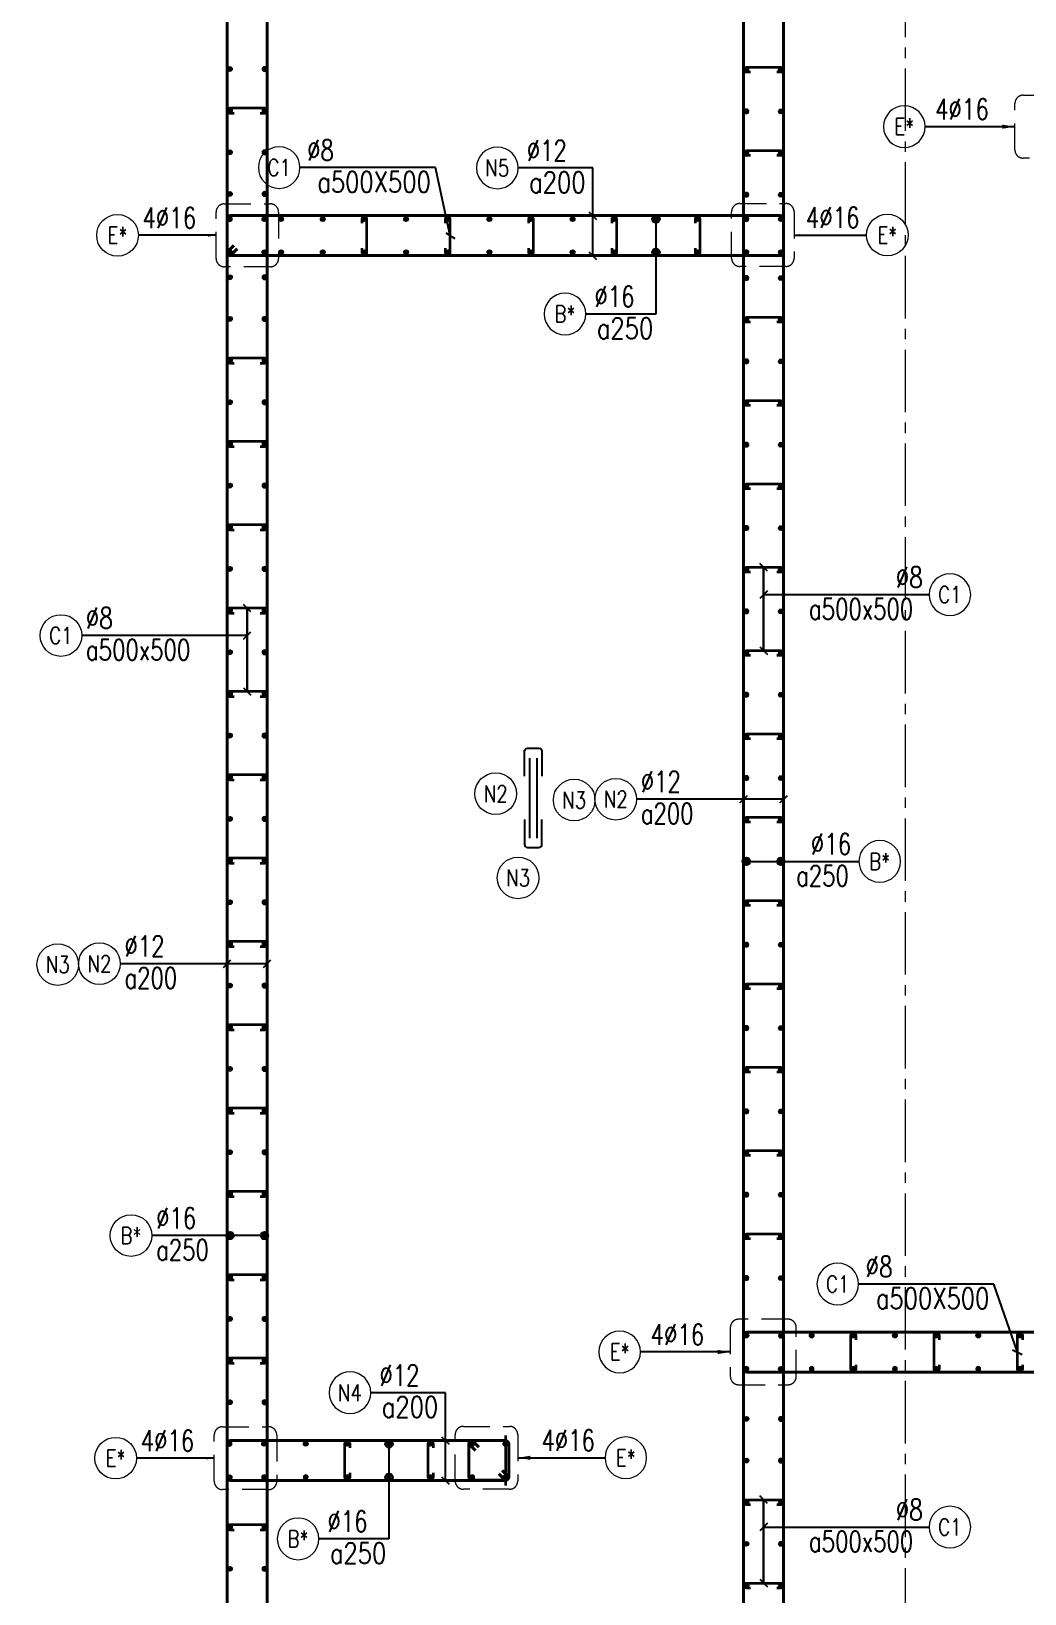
# Model space of a CAD drawing. Header units: millimetres. Extents: x 738475 to 1279438, y -34239 to 156422.
# Drawn here: x 1154896 to 1160860, y 98999 to 108375 of the extents above; entities that cross this region are included whole.
import ezdxf
from ezdxf.enums import TextEntityAlignment as Align

# ---------------------------------------------------------------- set-up
doc = ezdxf.new("R2010")
doc.units = ezdxf.units.MM
doc.header["$MEASUREMENT"] = 0
for name, pattern in [('HIDDEN', [9.524999999999999, 6.35, -3.175]), ('HIDDEN2', [4.762499999999999, 3.175, -1.5875]), ('OF_Grid_1$0$CENTER2', [1.125, 0.75, -0.125, 0.125, -0.125])]:
    doc.linetypes.add(name, pattern=pattern)
doc.layers.get('0').update_dxf_attribs({"lineweight": 20})
doc.layers.add('Hidden', color=9, linetype='HIDDEN')
doc.layers.add('Ligature', color=1, linetype='Continuous')
for name, color, linetype, lineweight in [('KC-LEADER', 153, 'Continuous', 18), ('KC-THEP', 6, 'Continuous', 40), ('NDC_S_DIM', 1, 'Continuous', 15), ('NDC_S_HIDDEN', 8, 'HIDDEN2', 13), ('NDC_S_LEADER', 1, 'Continuous', 15), ('NDC_S_REBAR', 4, 'Continuous', 35), ('NDC_S_STIRRUP', 4, 'Continuous', 40), ('NDC_S_VN TEXT', 7, 'Continuous', 20), ('NDC_S_WALL', 6, 'Continuous', 35), ('OF_Core wall_1.2(B1-19F)$0$NDC_S_WALL', 6, 'Continuous', 35), ('OF_Grid_1$0$NDC_S_AXIS', 5, 'OF_Grid_1$0$CENTER2', 13)]:
    doc.layers.add(name, color=color, linetype=linetype, lineweight=lineweight)
doc.styles.add('NDC_ARIAL', font='arial.ttf', dxfattribs={"width": 0.85})
doc.styles.add('NDC_DIM', font='', dxfattribs={"width": 0.75})
doc.styles.add('NDC_EN TXT', font='romans.shx', dxfattribs={"width": 0.8})
doc.styles.get('NDC_DIM').set_extended_font_data('Dotum')
doc.dimstyles.new('NDC_1-50', dxfattribs={"dimscale": 50, "dimtxt": 2.5, "dimasz": 1, "dimexe": 1.5, "dimexo": 0, "dimgap": 0.8, "dimtad": 1, "dimdec": 0, "dimdsep": 46, "dimtxsty": 'NDC_ARIAL', "dimblk": 'DIMMARK', "dimcen": 49999.93899508043, "dimdle": 1.5, "dimclrd": 1, "dimclre": 1, "dimclrt": 3, "dimadec": 0, "dimazin": 0, "dimtfac": 1, "dimtdec": 0, "dimtix": 1, "dimtmove": 2, "dimatfit": 3, "dimfxl": 1, "dimarcsym": 0})
doc.dimstyles.new('NDC_dim_25', dxfattribs={"dimscale": 25, "dimtxt": 2.5, "dimasz": 1.5, "dimexe": 1.5, "dimexo": 2.5, "dimgap": 1, "dimtad": 1, "dimdec": 0, "dimzin": 0, "dimdsep": 46, "dimtxsty": 'NDC_DIM', "dimblk": 'DIMMARK', "dimcen": 0.09, "dimdle": 1.2, "dimclrd": 1, "dimclre": 1, "dimclrt": 3, "dimadec": 0, "dimazin": 0, "dimtfac": 1, "dimtdec": 0, "dimtix": 1, "dimtofl": 0, "dimtmove": 0, "dimatfit": 3, "dimfxl": 6, "dimfxlon": 1, "dimtolj": 1, "dimtzin": 0, "dimarcsym": 0})
doc.dimstyles.new('NDC_dim_30', dxfattribs={"dimscale": 30, "dimtxt": 2.5, "dimasz": 1.5, "dimexe": 1.5, "dimexo": 2.5, "dimgap": 1, "dimtad": 1, "dimdec": 0, "dimzin": 0, "dimdsep": 46, "dimtxsty": 'NDC_DIM', "dimblk": 'DIMMARK', "dimcen": 0.09, "dimdle": 1.2, "dimclrd": 1, "dimclre": 1, "dimclrt": 3, "dimadec": 0, "dimazin": 0, "dimtfac": 1, "dimtdec": 0, "dimtix": 1, "dimtofl": 0, "dimtmove": 0, "dimatfit": 3, "dimfxl": 6, "dimfxlon": 1, "dimtolj": 1, "dimtzin": 0, "dimarcsym": 0})
doc.dimstyles.new('NDC_dim_50', dxfattribs={"dimscale": 50, "dimtxt": 2.5, "dimasz": 1.5, "dimexe": 1.5, "dimexo": 2.5, "dimgap": 1, "dimtad": 1, "dimdec": 0, "dimzin": 0, "dimdsep": 46, "dimtxsty": 'NDC_DIM', "dimblk": 'DIMMARK', "dimcen": 0.09, "dimdle": 1.2, "dimclrd": 1, "dimclre": 1, "dimclrt": 3, "dimadec": 0, "dimazin": 0, "dimtfac": 1, "dimtdec": 0, "dimtix": 1, "dimtofl": 0, "dimtmove": 0, "dimatfit": 3, "dimfxl": 6, "dimfxlon": 1, "dimtolj": 1, "dimtzin": 0, "dimarcsym": 0})

# ---------------------------------------------------------------- blocks, each defined once
blk = doc.blocks.new('THEP')
at = {"layer": 'KC-LEADER', "color": 6}
blk.add_circle((0, 0), 14, dxfattribs=at)
at = {"layer": 'KC-THEP'}
for p, q in [((-14, 0), (14, 0)), ((9.899494936602423, 9.899494936616975), (-9.899494936616975, -9.899494936602423)), ((-9.899494936602423, 9.899494936616975), (9.899494936602423, -9.899494936616975)), ((0, 14), (0, -14))]:
    blk.add_line(p, q, dxfattribs=at)
blk = doc.blocks.new('DIMMARK')
at = {"layer": 'NDC_S_DIM', "color": 1}
blk.add_line((-1.5, 0), (1, 0), dxfattribs=at)
at = {"layer": 'NDC_S_DIM', "color": 2, "const_width": 0.1}
blk.add_lwpolyline([(-0.4242640687119285, -0.4242640687119285), (0.4242640687119285, 0.4242640687119285)], dxfattribs=at)
blk = doc.blocks.new('*U9')
blk.add_circle((2.5, 0), 2.5)
at = {"layer": 'NDC_S_VN TEXT', "color": 3, "style": 'NDC_EN TXT', "width": 0.75}
blk.add_attdef('DK2', text='', height=2.5, dxfattribs=at).set_placement((-0.85, 0.8455043070534884), align=Align.RIGHT)
at = {"layer": 'NDC_S_VN TEXT', "color": 7, "style": 'NDC_EN TXT', "width": 0.8}
blk.add_attdef('SH3', text='', height=2, dxfattribs=at).set_placement((2.5, 0), align=Align.MIDDLE)
blk = doc.blocks.new('*U11')
blk.add_circle((-2.5, 0), 2.5)
at = {"layer": 'NDC_S_VN TEXT', "color": 3, "style": 'NDC_EN TXT', "width": 0.75}
for tag, p in [('DK1', (0.5, 0.8455043070534884)), ('KC1', (0.5, -2.972544307831413))]:
    blk.add_attdef(tag, p, '', height=2.5, dxfattribs=at)
at = {"layer": 'NDC_S_VN TEXT', "color": 7, "style": 'NDC_EN TXT', "width": 0.8}
blk.add_attdef('SH2', text='', height=2, dxfattribs=at).set_placement((-2.5, 0), align=Align.MIDDLE)
blk = doc.blocks.new('*U12')
blk.add_circle((-2.5, 0), 2.5)
at = {"layer": 'NDC_S_VN TEXT', "color": 3, "style": 'NDC_EN TXT', "width": 0.75}
for tag, p in [('DK1', (0.5, 0.8455043070534884)), ('KC1', (0.5, -2.972544307831413))]:
    blk.add_attdef(tag, p, '', height=2.5, dxfattribs=at)
at = {"layer": 'NDC_S_VN TEXT', "color": 7, "style": 'NDC_EN TXT', "width": 0.8}
blk.add_attdef('SH2', text='', height=2, dxfattribs=at).set_placement((-2.5, 0), align=Align.MIDDLE)
blk = doc.blocks.new('*U10')
blk.add_circle((2.5, 0), 2.5)
at = {"layer": 'NDC_S_VN TEXT', "color": 3, "style": 'NDC_EN TXT'}
for tag, width, p in [('DK2', 0.75, (-0.85, 0.8455043070534884)), ('KC2', 0.8, (-0.85, -2.972544307831413))]:
    blk.add_attdef(tag, text='', height=2.5, dxfattribs=dict(at, width=width)).set_placement(p, align=Align.RIGHT)
at = {"layer": 'NDC_S_VN TEXT', "color": 7, "style": 'NDC_EN TXT', "width": 0.8}
blk.add_attdef('SH3', text='', height=2, dxfattribs=at).set_placement((2.5, 0), align=Align.MIDDLE)
blk = doc.blocks.new('*U49')
at = {"layer": 'KC-THEP', "rotation": 9.66856443638095}
for p in [(-4.656612873077393e-10, 99.29479374131188), (4.656612873077393e-10, -99.29479374131188)]:
    blk.add_blockref('THEP', p, dxfattribs=at)
blk = doc.blocks.new('*U50')
at = {"layer": 'NDC_S_HIDDEN', "color": 0, "linetype": 'ByBlock', "lineweight": -2, "transparency": 16777216}
for p in [(0, 0), (250, 0), (500, 0), (750, 0), (1000, 0), (1250, 0), (1500, 0), (1750, 0), (2000, 0), (2250, 0), (2500, 0)]:
    blk.add_blockref('*U49', p, dxfattribs=at)
blk = doc.blocks.new('*U55')
at = {"layer": 'NDC_S_REBAR'}
blk.add_lwpolyline([(-14.9999999855645, -75.00000000357977), (-14.9999999855645, -100.0000000035798, 0.9999999999999999), (15.0000000144355, -100.0000000035798), (14.9999999855645, 100.0000000035798, 0.9999999999999999), (-15.0000000144355, 100.0000000035798), (-15.0000000144355, 75.00000000357977)], format="xyb", dxfattribs=at)
blk = doc.blocks.new('*U56')
at = {"layer": 'NDC_S_HIDDEN', "color": 0, "linetype": 'ByBlock', "lineweight": -2, "transparency": 16777216}
for p in [(0, 0), (500, 0), (1000, 0), (1500, 0), (2000, 0)]:
    blk.add_blockref('*U55', p, dxfattribs=at)
blk = doc.blocks.new('*U53')
at = {"layer": 'KC-THEP', "rotation": 9.668564436380946}
blk.add_blockref('THEP', (0, 100.3054294907488), dxfattribs=at)
at = {"layer": 'KC-THEP', "xscale": -1, "rotation": 170.331435563619}
blk.add_blockref('THEP', (0, -100.3054294907488), dxfattribs=at)
blk = doc.blocks.new('*U54')
at = {"layer": 'NDC_S_HIDDEN', "color": 0, "linetype": 'ByBlock', "lineweight": -2, "transparency": 16777216}
for p in [(0, 0), (250, 0), (500, 0), (750, 0), (1000, 0), (1250, 0)]:
    blk.add_blockref('*U53', p, dxfattribs=at)
blk = doc.blocks.new('*U13')
blk.add_circle((-2.5, 0), 2.5)
at = {"layer": 'NDC_S_VN TEXT', "color": 3, "style": 'NDC_EN TXT', "width": 0.75}
blk.add_attdef('DK1', (0.5, 0.8455043070534884), '', height=2.5, dxfattribs=at)
at = {"layer": 'NDC_S_VN TEXT', "color": 7, "style": 'NDC_EN TXT', "width": 0.8}
blk.add_attdef('SH2', text='', height=2, dxfattribs=at).set_placement((-2.5, 0), align=Align.MIDDLE)
blk = doc.blocks.new('A$C7BC65A55')
at = {"layer": 'Ligature'}
for p, q in [((-15.1533496498887, 372.04354750528, -0.02068693014859586), (-15.1533496498887, 38.54354750528, -0.02068693014859586)), ((15.1533496498887, 372.04354750528, -0.02068693014859586), (15.1533496498887, 38.54354750528, -0.02068693014859586))]:
    blk.add_line(p, q, dxfattribs=at)
for points in [[(-36.22490405304416, 296.5435475052873), (-36.22490405304416, 400.8625750105712, -0.414213562373095), (-24.00038405305531, 413.0870950105746), (24.00038405304076, 413.0870950105527, -0.4142135623730474), (36.2249040530296, 400.8625750105493), (36.2249040530296, 296.5435475052873)], [(-36.22490405304416, 116.5435475052727), (-36.22490405304416, 12.22451999998884, 0.414213562373095), (-24.00038405305531, -1.455191522836685e-11), (24.00038405304076, 7.275957614183426e-12, 0.4142135623730474), (36.2249040530296, 12.22452000001067), (36.2249040530296, 116.5435475052727)]]:
    blk.add_lwpolyline(points, format="xyb", dxfattribs=at)

msp = doc.modelspace()

# ---------------------------------------------------------------- linework, layer by layer
for centre in [(1157683.989232808, 103799.6528130569), (1158154.958189307, 103761.4928437792), (1157818.43726671, 103294.64999925), (1155054.958188788, 102774.5562180206)]:
    msp.add_circle(centre, 125)
at = {"layer": 'NDC_S_HIDDEN', "ltscale": 50}
for points in [[(1160850.612919969, 107991.006460522), (1161126.456057788, 107991.006460522, -0.414213562373095), (1161176.456057788, 107941.006460522), (1161176.456057788, 107663.4570307608, -0.414213562373095), (1161126.456057788, 107613.4570307608), (1160850.612919969, 107613.4570307608, -0.414213562373095), (1160800.612919969, 107663.4570307608), (1160800.612919969, 107941.006460522, -0.414213562373095)], [(1156054.965487113, 107339.3085153857), (1156330.808624932, 107339.3085153857, -0.414213562373095), (1156380.808624932, 107289.3085153857), (1156380.808624932, 107011.7590856245, -0.414213562373095), (1156330.808624932, 106961.7590856245), (1156054.965487113, 106961.7590856245, -0.414213562373095), (1156004.965487113, 107011.7590856245), (1156004.965487113, 107289.3085153857, -0.414213562373095)], [(1159149.813179886, 107341.0064605362), (1159425.656317705, 107341.0064605362, -0.414213562373095), (1159475.656317705, 107291.0064605362), (1159475.656317705, 107013.457030775, -0.414213562373095), (1159425.656317705, 106963.457030775), (1159149.813179886, 106963.457030775, -0.414213562373095), (1159099.813179886, 107013.457030775), (1159099.813179886, 107291.0064605362, -0.414213562373095)], [(1159438.389207874, 100646.0591608215), (1159142.273903676, 100646.0591608215, 0.414213562373095), (1159092.273903676, 100596.0591608215), (1159092.273903676, 100303.1611101366, 0.414213562373095), (1159142.273903676, 100253.1611101366), (1159438.389207874, 100253.1611101366, 0.414213562373095), (1159488.389207874, 100303.1611101366), (1159488.389207874, 100596.0591608215, 0.414213562373095)], [(1156043.847817936, 100001.2880977879), (1156319.690955756, 100001.2880977879, -0.414213562373095), (1156369.690955756, 99951.28809778791), (1156369.690955756, 99673.73866802678, -0.414213562373095), (1156319.690955756, 99623.73866802678), (1156043.847817936, 99623.73866802678, -0.414213562373095), (1155993.847817936, 99673.73866802678), (1155993.847817936, 99951.28809778791, -0.414213562373095)], [(1157490.335709492, 100003.501709419), (1157766.178847312, 100003.501709419, -0.414213562373095), (1157816.178847312, 99953.50170941898), (1157816.178847312, 99675.95227965785, -0.414213562373095), (1157766.178847312, 99625.95227965785), (1157490.335709492, 99625.95227965785, -0.414213562373095), (1157440.335709492, 99675.95227965785), (1157440.335709492, 99953.50170941898, -0.414213562373095)]]:
    msp.add_lwpolyline(points, format="xyb", close=True, dxfattribs=at)
at = {"layer": 'NDC_S_REBAR'}
for points in [[(1159213.776523006, 108128.4448105763), (1159188.776523006, 108128.4448105763, -0.9999999999999999), (1159188.776523006, 108158.4448105763), (1159395.800740819, 108158.4448105763, -0.9999999999999999), (1159395.800740819, 108128.4448105763), (1159370.800740819, 108128.4448105763)], [(1156270.800741282, 107883.3631249065), (1156295.800741282, 107883.3631249065, 0.9999999999999999), (1156295.800741282, 107913.3631249065), (1156088.776523469, 107913.3631249066, 0.9999999999999999), (1156088.776523469, 107883.3631249066), (1156113.776523469, 107883.3631249066)], [(1159213.776523006, 107628.4448105763), (1159188.776523006, 107628.4448105763, -0.9999999999999999), (1159188.776523006, 107658.4448105763), (1159395.800740819, 107658.4448105763, -0.9999999999999999), (1159395.800740819, 107628.4448105763), (1159370.800740819, 107628.4448105763)], [(1159213.776523006, 106628.4448105763), (1159188.776523006, 106628.4448105763, -0.9999999999999999), (1159188.776523006, 106658.4448105763), (1159395.800740819, 106658.4448105763, -0.9999999999999999), (1159395.800740819, 106628.4448105763), (1159370.800740819, 106628.4448105763)], [(1156270.800741282, 106383.3631249065), (1156295.800741282, 106383.3631249065, 0.9999999999999999), (1156295.800741282, 106413.3631249065), (1156088.776523469, 106413.3631249066, 0.9999999999999999), (1156088.776523469, 106383.3631249066), (1156113.776523469, 106383.3631249066)], [(1159213.776523006, 106128.4448105763), (1159188.776523006, 106128.4448105763, -0.9999999999999999), (1159188.776523006, 106158.4448105763), (1159395.800740819, 106158.4448105763, -0.9999999999999999), (1159395.800740819, 106128.4448105763), (1159370.800740819, 106128.4448105763)], [(1156270.800741282, 105883.3631249065), (1156295.800741282, 105883.3631249065, 0.9999999999999999), (1156295.800741282, 105913.3631249065), (1156088.776523469, 105913.3631249066, 0.9999999999999999), (1156088.776523469, 105883.3631249066), (1156113.776523469, 105883.3631249066)], [(1159213.776523006, 105628.4448105763), (1159188.776523006, 105628.4448105763, -0.9999999999999999), (1159188.776523006, 105658.4448105763), (1159395.800740819, 105658.4448105763, -0.9999999999999999), (1159395.800740819, 105628.4448105763), (1159370.800740819, 105628.4448105763)], [(1156270.800741282, 105383.3631249065), (1156295.800741282, 105383.3631249065, 0.9999999999999999), (1156295.800741282, 105413.3631249065), (1156088.776523469, 105413.3631249066, 0.9999999999999999), (1156088.776523469, 105383.3631249066), (1156113.776523469, 105383.3631249066)], [(1159213.776523006, 105128.4448105763), (1159188.776523006, 105128.4448105763, -0.9999999999999999), (1159188.776523006, 105158.4448105763), (1159395.800740819, 105158.4448105763, -0.9999999999999999), (1159395.800740819, 105128.4448105763), (1159370.800740819, 105128.4448105763)], [(1156270.800741282, 104883.3631249065), (1156295.800741282, 104883.3631249065, 0.9999999999999999), (1156295.800741282, 104913.3631249065), (1156088.776523469, 104913.3631249066, 0.9999999999999999), (1156088.776523469, 104883.3631249066), (1156113.776523469, 104883.3631249066)], [(1159213.776523006, 104628.4448105763), (1159188.776523006, 104628.4448105763, -0.9999999999999999), (1159188.776523006, 104658.4448105763), (1159395.800740819, 104658.4448105763, -0.9999999999999999), (1159395.800740819, 104628.4448105763), (1159370.800740819, 104628.4448105763)], [(1156270.800741282, 104383.3631249065), (1156295.800741282, 104383.3631249065, 0.9999999999999999), (1156295.800741282, 104413.3631249065), (1156088.776523469, 104413.3631249066, 0.9999999999999999), (1156088.776523469, 104383.3631249066), (1156113.776523469, 104383.3631249066)], [(1159213.776523006, 104128.4448105763), (1159188.776523006, 104128.4448105763, -0.9999999999999999), (1159188.776523006, 104158.4448105763), (1159395.800740819, 104158.4448105763, -0.9999999999999999), (1159395.800740819, 104128.4448105763), (1159370.800740819, 104128.4448105763)], [(1156270.800741282, 103883.3631249065), (1156295.800741282, 103883.3631249065, 0.9999999999999999), (1156295.800741282, 103913.3631249065), (1156088.776523469, 103913.3631249066, 0.9999999999999999), (1156088.776523469, 103883.3631249066), (1156113.776523469, 103883.3631249066)], [(1159213.776523006, 103628.4448105763), (1159188.776523006, 103628.4448105763, -0.9999999999999999), (1159188.776523006, 103658.4448105763), (1159395.800740819, 103658.4448105763, -0.9999999999999999), (1159395.800740819, 103628.4448105763), (1159370.800740819, 103628.4448105763)], [(1156270.800741282, 103383.3631249065), (1156295.800741282, 103383.3631249065, 0.9999999999999999), (1156295.800741282, 103413.3631249065), (1156088.776523469, 103413.3631249066, 0.9999999999999999), (1156088.776523469, 103383.3631249066), (1156113.776523469, 103383.3631249066)], [(1159213.776523006, 103128.4448105763), (1159188.776523006, 103128.4448105763, -0.9999999999999999), (1159188.776523006, 103158.4448105763), (1159395.800740819, 103158.4448105763, -0.9999999999999999), (1159395.800740819, 103128.4448105763), (1159370.800740819, 103128.4448105763)], [(1156270.800741282, 102883.3631249065), (1156295.800741282, 102883.3631249065, 0.9999999999999999), (1156295.800741282, 102913.3631249065), (1156088.776523469, 102913.3631249066, 0.9999999999999999), (1156088.776523469, 102883.3631249066), (1156113.776523469, 102883.3631249066)], [(1159213.776523006, 102628.4448105763), (1159188.776523006, 102628.4448105763, -0.9999999999999999), (1159188.776523006, 102658.4448105763), (1159395.800740819, 102658.4448105763, -0.9999999999999999), (1159395.800740819, 102628.4448105763), (1159370.800740819, 102628.4448105763)], [(1156270.800741282, 102383.3631249065), (1156295.800741282, 102383.3631249065, 0.9999999999999999), (1156295.800741282, 102413.3631249065), (1156088.776523469, 102413.3631249066, 0.9999999999999999), (1156088.776523469, 102383.3631249066), (1156113.776523469, 102383.3631249066)], [(1159213.776523006, 102128.4448105763), (1159188.776523006, 102128.4448105763, -0.9999999999999999), (1159188.776523006, 102158.4448105763), (1159395.800740819, 102158.4448105763, -0.9999999999999999), (1159395.800740819, 102128.4448105763), (1159370.800740819, 102128.4448105763)], [(1156270.800741282, 101883.3631249065), (1156295.800741282, 101883.3631249065, 0.9999999999999999), (1156295.800741282, 101913.3631249065), (1156088.776523469, 101913.3631249066, 0.9999999999999999), (1156088.776523469, 101883.3631249066), (1156113.776523469, 101883.3631249066)], [(1159213.776523006, 101628.4448105763), (1159188.776523006, 101628.4448105763, -0.9999999999999999), (1159188.776523006, 101658.4448105763), (1159395.800740819, 101658.4448105763, -0.9999999999999999), (1159395.800740819, 101628.4448105763), (1159370.800740819, 101628.4448105763)], [(1156270.800741282, 101383.3631249065), (1156295.800741282, 101383.3631249065, 0.9999999999999999), (1156295.800741282, 101413.3631249065), (1156088.776523469, 101413.3631249066, 0.9999999999999999), (1156088.776523469, 101383.3631249066), (1156113.776523469, 101383.3631249066)], [(1159213.776523006, 101128.4448105763), (1159188.776523006, 101128.4448105763, -0.9999999999999999), (1159188.776523006, 101158.4448105763), (1159395.800740819, 101158.4448105763, -0.9999999999999999), (1159395.800740819, 101128.4448105763), (1159370.800740819, 101128.4448105763)], [(1156270.800741282, 100883.3631249065), (1156295.800741282, 100883.3631249065, 0.9999999999999999), (1156295.800741282, 100913.3631249065), (1156088.776523469, 100913.3631249066, 0.9999999999999999), (1156088.776523469, 100883.3631249066), (1156113.776523469, 100883.3631249066)], [(1159845.699945902, 100373.3631255052), (1159845.699945902, 100348.3631255052, -0.9999999999999999), (1159815.699945902, 100348.3631255052), (1159815.699945932, 100548.3631255124, -0.9999999999999999), (1159845.699945932, 100548.3631255124), (1159845.699945932, 100523.3631255124)], [(1160345.699945902, 100373.3631255052), (1160345.699945902, 100348.3631255052, -0.9999999999999999), (1160315.699945902, 100348.3631255052), (1160315.699945932, 100548.3631255124, -0.9999999999999999), (1160345.699945932, 100548.3631255124), (1160345.699945932, 100523.3631255124)], [(1160845.699945902, 100373.3631255052), (1160845.699945902, 100348.3631255052, -0.9999999999999999), (1160815.699945902, 100348.3631255052), (1160815.699945932, 100548.3631255124, -0.9999999999999999), (1160845.699945932, 100548.3631255124), (1160845.699945932, 100523.3631255124)], [(1156270.800741282, 100383.3631249065), (1156295.800741282, 100383.3631249065, 0.9999999999999999), (1156295.800741282, 100413.3631249065), (1156088.776523469, 100413.3631249066, 0.9999999999999999), (1156088.776523469, 100383.3631249066), (1156113.776523469, 100383.3631249066)], [(1156808.309670179, 99723.66855462424), (1156808.309670179, 99698.66855462424, -0.9999999999999999), (1156778.309670179, 99698.66855462424), (1156778.309670208, 99898.6685546314, -0.9999999999999999), (1156808.309670208, 99898.6685546314), (1156808.309670208, 99873.6685546314)], [(1157308.309670179, 99723.66855462424), (1157308.309670179, 99698.66855462424, -0.9999999999999999), (1157278.309670179, 99698.66855462424), (1157278.309670208, 99898.6685546314, -0.9999999999999999), (1157308.309670208, 99898.6685546314), (1157308.309670208, 99873.6685546314)], [(1159213.776522926, 99533.36312464334), (1159188.776522926, 99533.36312464334, -0.9999999999999999), (1159188.776522926, 99563.36312464334), (1159395.800740739, 99563.36312464334, -0.9999999999999999), (1159395.800740739, 99533.36312464334), (1159370.800740739, 99533.36312464334)], [(1156270.800741282, 99383.36312490652), (1156295.800741282, 99383.36312490652, 0.9999999999999999), (1156295.800741282, 99413.36312490652), (1156088.776523469, 99413.36312490655, 0.9999999999999999), (1156088.776523469, 99383.36312490655), (1156113.776523469, 99383.36312490655)], [(1159213.776522926, 99033.36312464334), (1159188.776522926, 99033.36312464334, -0.9999999999999999), (1159188.776522926, 99063.36312464334), (1159395.800740739, 99063.36312464334, -0.9999999999999999), (1159395.800740739, 99033.36312464334), (1159370.800740739, 99033.36312464334)]]:
    msp.add_lwpolyline(points, format="xyb", dxfattribs=at)
at = {"layer": 'NDC_S_STIRRUP'}
for points in [[(1156112.28863192, 97688.36312489514), (1156072.28863192, 97648.36312489514, 0.414213562373095), (1156092.28863192, 97628.36312489514), (1156292.28863192, 97628.36312489514, 0.414213562373095), (1156312.28863192, 97648.36312489514), (1156312.28863189, 109948.3631245913, 0.414213562373095), (1156292.28863189, 109968.3631245913), (1156092.28863189, 109968.3631245912, 0.414213562373095), (1156072.28863189, 109948.3631245912), (1156072.28863192, 97648.36312489514, 0.414213562373095), (1156092.28863192, 97628.36312489514), (1156132.28863192, 97668.36312489514)], [(1159372.288632422, 97688.36312490255), (1159412.288632422, 97648.36312490255, -0.414213562373095), (1159392.288632422, 97628.36312490255), (1159192.288632422, 97628.36312490255, -0.414213562373095), (1159172.288632422, 97648.36312490255), (1159172.288632433, 109948.3631248025, -0.414213562373095), (1159192.288632433, 109968.3631248025), (1159392.288632433, 109968.3631248025, -0.414213562373095), (1159412.288632433, 109948.3631248025), (1159412.288632422, 97648.36312490255, -0.414213562373095), (1159392.288632422, 97628.36312490255), (1159352.288632422, 97668.36312490255)], [(1156132.288632404, 107068.3631242868), (1156092.288632404, 107028.3631242868, -0.414213562373095), (1156072.288632404, 107048.3631242868), (1156072.288632404, 107248.3631242868, -0.414213562373095), (1156092.288632404, 107268.3631242868), (1159392.288632445, 107268.3631245752, -0.4142135623726688), (1159412.288632445, 107248.3631245752), (1159412.288632445, 107048.3631245752, -0.4143575854523716), (1159392.288632445, 107028.3631245752), (1156092.288632404, 107028.3631242868, -0.414213562373095), (1156072.288632404, 107048.3631242868), (1156112.288632404, 107088.3631242868)], [(1162653.088372511, 100368.363124814), (1162693.088372511, 100328.363124814, 0.414213562373095), (1162713.088372511, 100348.363124814), (1162713.088372511, 100548.363124814, 0.414213562373095), (1162693.088372511, 100568.363124814), (1159192.28863242, 100568.3631251351, 0.4142135623726688), (1159172.28863242, 100548.3631251351), (1159172.28863242, 100348.3631251351, 0.4143575854523716), (1159192.28863242, 100328.3631251351), (1162693.088372511, 100328.363124814, 0.414213562373095), (1162713.088372511, 100348.363124814), (1162673.088372511, 100388.363124814)], [(1157702.28863242, 99718.3631248436), (1157742.28863242, 99678.3631248436, 0.414213562373095), (1157762.28863242, 99698.3631248436), (1157762.28863242, 99898.3631248436, 0.414213562373095), (1157742.28863242, 99918.3631248436), (1156092.288632403, 99918.36312516476, 0.4142135623726688), (1156072.288632403, 99898.36312516476), (1156072.288632403, 99698.36312516476, 0.4143575854523716), (1156092.288632403, 99678.36312516476), (1157742.28863242, 99678.3631248436, 0.414213562373095), (1157762.28863242, 99698.3631248436), (1157722.28863242, 99738.3631248436)], [(1157562.28863242, 99858.36312490556), (1157522.28863242, 99898.36312490556, -0.414213562373095), (1157542.28863242, 99918.36312490556), (1157742.28863242, 99918.36312490556, -0.414213562373095), (1157762.28863242, 99898.36312490556), (1157762.288632419, 99700.57673652412, -0.414213562373095), (1157742.288632419, 99680.57673652412), (1157542.288632419, 99680.57673652412, -0.414213562373095), (1157522.288632419, 99700.57673652412), (1157522.28863242, 99898.36312490556, -0.414213562373095), (1157542.28863242, 99918.36312490556), (1157582.28863242, 99878.36312490556)]]:
    msp.add_lwpolyline(points, format="xyb", dxfattribs=at)
at = {"layer": 'NDC_S_WALL', "ltscale": 200}
for points in [[(1162243.088372511, 109498.3631248844, 0, 0, 0), (1162243.088372513, 107948.3631248892, 0.5, 0.5, 0), (1162243.088372523, 107948.3631248893, 0, 0, 0), (1160843.088372487, 107948.3631249061, 0, 0, 0), (1160843.088372487, 107648.363124907, 0, 0, 0), (1162243.088372462, 107648.3631248893, 0.5, 0.5, 0), (1162243.088372513, 107648.3631248893, 0, 0, 0), (1162243.088372522, 100598.3631248817, 0.5, 0.5, 0), (1162243.088372523, 100598.3631248816, 0, 0, 0), (1159443.088372498, 100598.3631248846, 0.5, 0.5, 0), (1159443.088372503, 100598.3631248846, 0, 0, 0), (1159443.088372517, 109998.3631248763, 0.5, 0.5, 0)], [(1156043.088372486, 109498.3631248844, 0, 0, 0), (1156043.088372486, 98098.36312491423, 0, 0, 0), (1153343.088372486, 98098.36312491423, 0.5, 0.5, 0), (1153343.088372486, 98098.36312492541, 0, 0, 0), (1153343.088372486, 98748.36318249418, 0, 0, 0)], [(1159143.088372515, 109498.3631248844, 0, 0, 0), (1159143.088372511, 107298.3631249219, 0, 0, 0), (1156343.088372487, 107298.3631249189, 0, 0, 0), (1156343.088372487, 109498.3631248844, 0.5, 0.5, 0)], [(1156343.088372486, 98098.36312491423, 0, 0, 0), (1156343.088372486, 99648.36312491423, 0.5, 0.5, 0), (1156343.088372487, 99648.36312491423, 0, 0, 0), (1157743.088372466, 99648.36312491797, 0, 0, 0), (1157743.088372466, 99948.3631249171, 0, 0, 0), (1156343.088372548, 99948.36312491423, 0.5, 0.5, 0), (1156343.088372486, 99948.36312491423, 0, 0, 0), (1156343.088372486, 106998.3631249189, 0.5, 0.5, 0), (1156343.088372487, 106998.3631249189, 0, 0, 0), (1159143.088372511, 106998.3631249219, 0, 0, 0), (1159143.088372499, 97598.363124914, 0, 0, 0)], [(1159443.0883725, 98098.36312491423, 0, 0, 0), (1159443.088372503, 100298.3631248846, 0.5, 0.5, 0), (1159443.088372498, 100298.3631248846, 0, 0, 0), (1162243.088372523, 100298.3631248816, 0.5, 0.5, 0)]]:
    msp.add_lwpolyline(points, format="xyseb", dxfattribs=at)
msp.add_lwpolyline([(1157743.088372466, 99948.3631249171), (1157743.088372465, 99648.36312491797)], dxfattribs=at)
at = {"layer": 'OF_Core wall_1.2(B1-19F)$0$NDC_S_WALL', "ltscale": 200}
msp.add_lwpolyline([(1157743.088372466, 99948.36312492828), (1157743.088372465, 99648.36312492915)], dxfattribs=at)
at = {"layer": 'OF_Grid_1$0$NDC_S_AXIS', "ltscale": 500}
msp.add_line((1160143.888113072, 95963.99331126391), (1160143.888113072, 111660.1084524261), dxfattribs=at)

# ---------------------------------------------------------------- block references
at = {"layer": 'Hidden', "xscale": 1.44, "yscale": 1.44, "zscale": 1.44}
msp.add_blockref('A$C7BC65A55', (1157909.069190125, 103477.3721191087, 0.02978917941397803), dxfattribs=at)
at = {"layer": 'KC-THEP'}
for p, rotation in [((1156088.776523441, 108148.3631251759), 189.6685644363809), ((1159395.800740808, 108143.4448105763), 9.66856443638095), ((1156088.776523441, 107898.3631251759), 189.6685644363809), ((1159395.800740808, 107893.4448105763), 9.66856443638095), ((1156088.776523441, 107648.3631251759), 189.6685644363809), ((1159395.800740809, 107643.4448105763), 9.66856443638095), ((1156088.776523441, 107398.3631251759), 189.6685644363809), ((1159395.800740809, 107393.4448105763), 9.66856443638095), ((1156295.800741922, 107247.9368692227), 9.668564436354272), ((1159395.800741936, 107247.9368692274), 9.668564436380926), ((1156295.800741921, 107049.3472817401), 9.668564436354272), ((1159395.800741935, 107049.3472817447), 9.668564436380926), ((1156088.776523441, 106898.3631251759), 189.6685644363809), ((1159395.800740811, 106893.4448105763), 9.66856443638095), ((1156088.776523441, 106648.3631251759), 189.6685644363809), ((1159395.800740811, 106643.4448105763), 9.66856443638095), ((1156088.776523441, 106398.3631251759), 189.6685644363809), ((1159395.800740812, 106393.4448105763), 9.66856443638095), ((1156088.776523441, 106148.3631251759), 189.6685644363809), ((1159395.800740812, 106143.4448105763), 9.66856443638095), ((1156088.776523441, 105898.3631251759), 189.6685644363809), ((1159395.800740812, 105893.4448105763), 9.66856443638095), ((1156088.776523441, 105648.3631251759), 189.6685644363809), ((1159395.800740813, 105643.4448105763), 9.66856443638095), ((1156088.776523441, 105398.3631251759), 189.6685644363809), ((1159395.800740813, 105393.4448105763), 9.66856443638095), ((1156088.776523441, 105148.3631251759), 189.6685644363809), ((1159395.800740814, 105143.4448105763), 9.66856443638095), ((1156088.776523441, 104898.3631251759), 189.6685644363809), ((1159395.800740814, 104893.4448105763), 9.66856443638095), ((1156088.776523441, 104648.3631251759), 189.6685644363809), ((1159395.800740815, 104643.4448105763), 9.66856443638095), ((1156088.776523441, 104398.3631251759), 189.6685644363809), ((1159395.800740816, 104393.4448105763), 9.66856443638095), ((1156088.776523441, 104148.3631251759), 189.6685644363809), ((1159395.800740816, 104143.4448105763), 9.66856443638095), ((1156088.776523441, 103898.3631251759), 189.6685644363809), ((1159395.800740817, 103893.4448105763), 9.66856443638095), ((1156088.776523441, 103648.3631251759), 189.6685644363809), ((1159395.800740817, 103643.4448105763), 9.66856443638095), ((1156088.776523441, 103398.3631251759), 189.6685644363809), ((1159395.800740818, 103393.4448105763), 9.66856443638095), ((1156088.776523441, 103148.3631251759), 189.6685644363809), ((1159395.800740818, 103143.4448105763), 9.66856443638095), ((1156088.776523441, 102898.3631251759), 189.6685644363809), ((1159395.800740818, 102893.4448105763), 9.66856443638095), ((1156088.776523441, 102648.3631251759), 189.6685644363809), ((1159395.800740819, 102643.4448105763), 9.66856443638095), ((1156088.776523441, 102398.3631251759), 189.6685644363809), ((1159395.800740817, 102393.4448105763), 9.66856443638095), ((1156088.776523441, 102148.3631251759), 189.6685644363809), ((1159395.800740817, 102143.4448105763), 9.66856443638095), ((1156088.776523441, 101898.3631251759), 189.6685644363809), ((1159395.800740818, 101893.4448105763), 9.66856443638095), ((1156088.776523441, 101648.3631251759), 189.6685644363809), ((1159395.800740818, 101643.4448105763), 9.66856443638095), ((1156088.776523441, 101398.3631251759), 189.6685644363809), ((1159395.800740819, 101393.4448105763), 9.66856443638095), ((1156088.776523441, 101148.3631251759), 189.6685644363809), ((1159395.800740819, 101143.4448105763), 9.66856443638095), ((1156088.776523441, 100898.3631251759), 189.6685644363809), ((1159395.800740819, 100893.4448105763), 9.66856443638095), ((1156088.776523441, 100648.3631251759), 189.6685644363809), ((1159188.776523407, 100548.3631255124), 189.6685644363809), ((1159580.699945932, 100548.3631255124), 189.6685644363809), ((1159830.699945932, 100548.3631255124), 189.6685644363809), ((1160080.699945932, 100548.3631255124), 189.6685644363809), ((1160330.699945932, 100548.3631255124), 189.6685644363809), ((1160580.699945932, 100548.3631255124), 189.6685644363809), ((1160830.699945932, 100548.3631255124), 189.6685644363809), ((1156088.776523441, 100398.3631251759), 189.6685644363809), ((1159395.800741249, 100348.3631255053), 9.66856443638095), ((1156088.776523441, 100148.3631251759), 189.6685644363809), ((1159188.776522869, 100048.3631246433), 189.6685644363809), ((1157742.288632419, 99898.36312484357), 9.668564436380946), ((1159188.776522869, 99798.36312464334), 189.6685644363809), ((1156086.285452338, 99698.0576956499), 189.6685644363809), ((1159188.776522869, 99548.36312464334), 189.6685644363809), ((1156088.776523441, 99398.36312517588), 189.6685644363809), ((1159188.776522869, 99298.36312464334), 189.6685644363809), ((1156088.776523441, 99148.36312517588), 189.6685644363809), ((1159188.776522869, 99048.36312464334), 189.6685644363809)]:
    msp.add_blockref('THEP', p, dxfattribs=dict(at, rotation=rotation))
at = {"layer": 'KC-THEP', "xscale": -1}
for p, rotation in [((1156295.800741311, 108148.3631251759), 170.331435563619), ((1159188.776522938, 108143.4448105763), 350.3314355636191), ((1156295.800741311, 107898.3631251759), 170.331435563619), ((1159188.776522938, 107893.4448105763), 350.3314355636191), ((1156295.800741311, 107648.3631251759), 170.331435563619), ((1159188.776522939, 107643.4448105763), 350.3314355636191), ((1156295.800741311, 107398.3631251759), 170.331435563619), ((1159188.77652294, 107393.4448105763), 350.3314355636191), ((1156088.776522829, 107247.9368692228), 350.3314355636191), ((1159188.776524066, 107247.9368692274), 350.3314355636191), ((1156088.77652283, 107049.3472817401), 350.3314355636191), ((1159188.776524065, 107049.3472817447), 350.3314355636191), ((1156295.800741311, 106898.3631251759), 170.331435563619), ((1159188.77652294, 106893.4448105763), 350.3314355636191), ((1156295.800741311, 106648.3631251759), 170.331435563619), ((1159188.776522941, 106643.4448105763), 350.3314355636191), ((1156295.800741311, 106398.3631251759), 170.331435563619), ((1159188.776522941, 106393.4448105763), 350.3314355636191), ((1156295.800741311, 106148.3631251759), 170.331435563619), ((1159188.776522942, 106143.4448105763), 350.3314355636191), ((1156295.800741311, 105898.3631251759), 170.331435563619), ((1159188.776522942, 105893.4448105763), 350.3314355636191), ((1156295.800741311, 105648.3631251759), 170.331435563619), ((1159188.776522943, 105643.4448105763), 350.3314355636191), ((1156295.800741311, 105398.3631251759), 170.331435563619), ((1159188.776522944, 105393.4448105763), 350.3314355636191), ((1156295.800741311, 105148.3631251759), 170.331435563619), ((1159188.776522944, 105143.4448105763), 350.3314355636191), ((1156295.800741311, 104898.3631251759), 170.331435563619), ((1159188.776522945, 104893.4448105763), 350.3314355636191), ((1156295.800741311, 104648.3631251759), 170.331435563619), ((1159188.776522945, 104643.4448105763), 350.3314355636191), ((1156295.800741311, 104398.3631251759), 170.331435563619), ((1159188.776522946, 104393.4448105763), 350.3314355636191), ((1156295.800741311, 104148.3631251759), 170.331435563619), ((1159188.776522946, 104143.4448105763), 350.3314355636191), ((1156295.800741311, 103898.3631251759), 170.331435563619), ((1159188.776522947, 103893.4448105763), 350.3314355636191), ((1156295.800741311, 103648.3631251759), 170.331435563619), ((1159188.776522947, 103643.4448105763), 350.3314355636191), ((1156295.800741311, 103398.3631251759), 170.331435563619), ((1159188.776522947, 103393.4448105763), 350.3314355636191), ((1156295.800741311, 103148.3631251759), 170.331435563619), ((1159188.776522948, 103143.4448105763), 350.3314355636191), ((1156295.800741311, 102898.3631251759), 170.331435563619), ((1159188.776522949, 102893.4448105763), 350.3314355636191), ((1156295.800741311, 102648.3631251759), 170.331435563619), ((1159188.776522949, 102643.4448105763), 350.3314355636191), ((1156295.800741311, 102398.3631251759), 170.331435563619), ((1159188.776522947, 102393.4448105763), 350.3314355636191), ((1156295.800741311, 102148.3631251759), 170.331435563619), ((1159188.776522947, 102143.4448105763), 350.3314355636191), ((1156295.800741311, 101898.3631251759), 170.331435563619), ((1159188.776522948, 101893.4448105763), 350.3314355636191), ((1156295.800741311, 101648.3631251759), 170.331435563619), ((1159188.776522948, 101643.4448105763), 350.3314355636191), ((1156295.800741311, 101398.3631251759), 170.331435563619), ((1159188.776522949, 101393.4448105763), 350.3314355636191), ((1156295.800741311, 101148.3631251759), 170.331435563619), ((1159188.776522949, 101143.4448105763), 350.3314355636191), ((1156295.800741311, 100898.3631251759), 170.331435563619), ((1159188.776522949, 100893.4448105763), 350.3314355636191), ((1156295.800741311, 100648.3631251759), 170.331435563619), ((1159395.80074122, 100548.3631255124), 170.331435563619), ((1156295.800741311, 100398.3631251759), 170.331435563619), ((1159188.776523378, 100348.3631255053), 350.3314355636191), ((1159580.699945902, 100348.3631255052), 350.3314355636191), ((1159830.699945902, 100348.3631255052), 350.3314355636191), ((1160080.699945902, 100348.3631255052), 350.3314355636191), ((1160330.699945902, 100348.3631255052), 350.3314355636191), ((1160580.699945902, 100348.3631255052), 350.3314355636191), ((1160830.699945902, 100348.3631255052), 350.3314355636191), ((1156295.800741311, 100148.3631251759), 170.331435563619), ((1159395.800740739, 100048.3631246433), 170.331435563619), ((1156086.285452338, 99898.6685546314), 350.3314355636191), ((1159395.800740739, 99798.36312464334), 170.331435563619), ((1157742.288632419, 99697.75226586207), 170.331435563619), ((1159395.800740739, 99548.36312464334), 170.331435563619), ((1156295.800741311, 99398.36312517588), 170.331435563619), ((1159395.800740739, 99298.36312464334), 170.331435563619), ((1156295.800741311, 99148.36312517588), 170.331435563619), ((1159395.800740739, 99048.36312464334), 170.331435563619)]:
    msp.add_blockref('THEP', p, dxfattribs=dict(at, rotation=rotation))
at = {"layer": 'NDC_S_HIDDEN'}
for name, p in [('*U50', (1156395.800740727, 107148.642075486)), ('*U56', (1156895.800740741, 107147.9368692238)), ('*U54', (1156293.309670208, 99798.36312514065))]:
    msp.add_blockref(name, p, dxfattribs=at)
at = {"layer": 'NDC_S_VN TEXT'}
ref = msp.add_blockref('*U9', (1160261.779815827, 107802.4127908374), dxfattribs=dict(at, xscale=-50, yscale=50, zscale=50))
ref.add_attrib('SH3', 'E*', dxfattribs={"color": 7, "height": 100, "style": 'NDC_EN TXT', "width": 0.8}).set_placement((1160136.779815827, 107802.4127908374), align=Align.MIDDLE)
ref.add_attrib('DK2', '4%%C16', dxfattribs={"color": 3, "height": 125, "style": 'NDC_EN TXT', "width": 0.75}).set_placement((1160643.565530113, 107844.6880061901), align=Align.RIGHT)
ref = msp.add_blockref('*U10', (1156508.994643961, 107556.9264242608), dxfattribs=dict(at, xscale=-50, yscale=50, zscale=50))
ref.add_attrib('SH3', 'C1', dxfattribs={"color": 7, "height": 100, "style": 'NDC_EN TXT', "width": 0.8}).set_placement((1156383.994643961, 107556.9264242608), align=Align.MIDDLE)
ref.add_attrib('DK2', '%%c8', dxfattribs={"color": 3, "height": 125, "style": 'NDC_EN TXT', "width": 0.75}).set_placement((1156712.208929676, 107599.2016396135), align=Align.RIGHT)
ref.add_attrib('KC2', 'a500X500', dxfattribs={"color": 3, "height": 125, "style": 'NDC_EN TXT', "width": 0.8}).set_placement((1157294.351786818, 107408.2992088693), align=Align.RIGHT)
ref = msp.add_blockref('*U10', (1157818.803151551, 107554.784834697), dxfattribs=dict(at, xscale=-50, yscale=50, zscale=50))
ref.add_attrib('SH3', 'N5', dxfattribs={"color": 7, "height": 100, "style": 'NDC_EN TXT', "width": 0.8}).set_placement((1157693.803151551, 107554.784834697), align=Align.MIDDLE)
ref.add_attrib('DK2', '%%C12', dxfattribs={"color": 3, "height": 125, "style": 'NDC_EN TXT', "width": 0.75}).set_placement((1158111.303151551, 107597.0600500497), align=Align.RIGHT)
ref.add_attrib('KC2', 'a200', dxfattribs={"color": 3, "height": 125, "style": 'NDC_EN TXT', "width": 0.8}).set_placement((1158223.207913456, 107406.1576193055), align=Align.RIGHT)
at = {"layer": 'NDC_S_VN TEXT', "xscale": 50, "yscale": 50, "zscale": 50}
for name, p, values in [('*U13', (1155538.559191433, 107150.5338005051), {'SH2': 'E*', 'DK1': '4%%C16'}), ('*U9', (1159910.234280338, 107152.2317456556), {'SH3': 'E*', 'DK2': '4%%C16'}), ('*U12', (1155198.975491983, 104749.0014010142), {'SH2': 'C1', 'DK1': '%%c8', 'KC1': 'a500x500'}), ('*U11', (1158529.900996425, 103766.6610880549), {'SH2': 'N2', 'DK1': '%%C12', 'KC1': 'a200'}), ('*U11', (1155429.900995905, 102779.7244622963), {'SH2': 'N2', 'DK1': '%%C12', 'KC1': 'a200'}), ('*U11', (1155619.829791194, 101148.3631249066), {'SH2': 'B*', 'DK1': '%%C16', 'KC1': 'a250'}), ('*U13', (1155527.441522256, 99812.51338290735), {'SH2': 'E*', 'DK1': '4%%C16'})]:
    msp.add_blockref(name, p, dxfattribs=at).add_auto_attribs(values)
at = {"layer": 'NDC_S_VN TEXT'}
ref = msp.add_blockref('*U10', (1158225.189166834, 106678.2244487189), dxfattribs=dict(at, xscale=-50, yscale=50, zscale=50))
ref.add_attrib('SH3', 'B*', dxfattribs={"color": 7, "height": 100, "style": 'NDC_EN TXT', "width": 0.8}).set_placement((1158100.189166834, 106678.2244487189), align=Align.MIDDLE)
ref.add_attrib('DK2', '%%C16', dxfattribs={"color": 3, "height": 125, "style": 'NDC_EN TXT', "width": 0.75}).set_placement((1158517.689166834, 106720.4996640716), align=Align.RIGHT)
ref.add_attrib('KC2', 'a250', dxfattribs={"color": 3, "height": 125, "style": 'NDC_EN TXT', "width": 0.8}).set_placement((1158629.593928738, 106529.5972333273), align=Align.RIGHT)
ref = msp.add_blockref('*U12', (1160285.601772305, 104994.083086684), dxfattribs=dict(at, xscale=-50, yscale=50, zscale=50))
ref.add_attrib('SH2', 'C1', dxfattribs={"color": 7, "height": 100, "style": 'NDC_EN TXT', "width": 0.8}).set_placement((1160410.601772305, 104994.083086684), align=Align.MIDDLE)
ref.add_attrib('DK1', '%%c8', (1160086.494629447, 105036.3583020367), dxfattribs={"color": 3, "height": 125, "style": 'NDC_EN TXT', "width": 0.75})
ref.add_attrib('KC1', 'a500x500', (1159564.173200876, 104845.4558712924), dxfattribs={"color": 3, "height": 125, "style": 'NDC_EN TXT', "width": 0.75})
ref = msp.add_blockref('*U11', (1159864.747473092, 103393.4448105763), dxfattribs=dict(at, xscale=-50, yscale=50, zscale=50))
ref.add_attrib('SH2', 'B*', dxfattribs={"color": 7, "height": 100, "style": 'NDC_EN TXT', "width": 0.8}).set_placement((1159989.747473092, 103393.4448105763), align=Align.MIDDLE)
ref.add_attrib('DK1', '%%C16', (1159576.35461595, 103435.720025929), dxfattribs={"color": 3, "height": 125, "style": 'NDC_EN TXT', "width": 0.75})
ref.add_attrib('KC1', 'a250', (1159487.068901664, 103244.8175951848), dxfattribs={"color": 3, "height": 125, "style": 'NDC_EN TXT', "width": 0.75})
ref = msp.add_blockref('*U10', (1159862.200633004, 100857.3526804933), dxfattribs=dict(at, xscale=-50, yscale=50, zscale=50))
ref.add_attrib('SH3', 'C1', dxfattribs={"color": 7, "height": 100, "style": 'NDC_EN TXT', "width": 0.8}).set_placement((1159737.200633004, 100857.3526804933), align=Align.MIDDLE)
ref.add_attrib('DK2', '%%c8', dxfattribs={"color": 3, "height": 125, "style": 'NDC_EN TXT', "width": 0.75}).set_placement((1160065.414918719, 100899.627895846), align=Align.RIGHT)
ref.add_attrib('KC2', 'a500X500', dxfattribs={"color": 3, "height": 125, "style": 'NDC_EN TXT', "width": 0.8}).set_placement((1160647.557775862, 100708.7254651017), align=Align.RIGHT)
ref = msp.add_blockref('*U9', (1158553.440799535, 100449.7911806751), dxfattribs=dict(at, xscale=-50, yscale=50, zscale=50))
ref.add_attrib('SH3', 'E*', dxfattribs={"color": 7, "height": 100, "style": 'NDC_EN TXT', "width": 0.8}).set_placement((1158428.440799535, 100449.7911806751), align=Align.MIDDLE)
ref.add_attrib('DK2', '4%%C16', dxfattribs={"color": 3, "height": 125, "style": 'NDC_EN TXT', "width": 0.75}).set_placement((1158935.22651382, 100492.0663960277), align=Align.RIGHT)
ref = msp.add_blockref('*U10', (1156934.161157911, 100205.2110909308), dxfattribs=dict(at, xscale=-50, yscale=50, zscale=50))
ref.add_attrib('SH3', 'N4', dxfattribs={"color": 7, "height": 100, "style": 'NDC_EN TXT', "width": 0.8}).set_placement((1156809.161157911, 100205.2110909308), align=Align.MIDDLE)
ref.add_attrib('DK2', '%%C12', dxfattribs={"color": 3, "height": 125, "style": 'NDC_EN TXT', "width": 0.75}).set_placement((1157226.661157911, 100247.4863062835), align=Align.RIGHT)
ref.add_attrib('KC2', 'a200', dxfattribs={"color": 3, "height": 125, "style": 'NDC_EN TXT', "width": 0.8}).set_placement((1157338.565919816, 100056.5838755392), align=Align.RIGHT)
ref = msp.add_blockref('*U13', (1158340.091586537, 99814.72699453842), dxfattribs=dict(at, xscale=-50, yscale=50, zscale=50))
ref.add_attrib('SH2', 'E*', dxfattribs={"color": 7, "height": 100, "style": 'NDC_EN TXT', "width": 0.8}).set_placement((1158465.091586537, 99814.72699453842), align=Align.MIDDLE)
ref.add_attrib('DK1', '4%%C16', (1157957.948729394, 99857.00220989107), dxfattribs={"color": 3, "height": 125, "style": 'NDC_EN TXT', "width": 0.75})
ref = msp.add_blockref('*U10', (1156622.698096326, 99328.34527517502), dxfattribs=dict(at, xscale=-50, yscale=50, zscale=50))
ref.add_attrib('SH3', 'B*', dxfattribs={"color": 7, "height": 100, "style": 'NDC_EN TXT', "width": 0.8}).set_placement((1156497.698096326, 99328.34527517502), align=Align.MIDDLE)
ref.add_attrib('DK2', '%%C16', dxfattribs={"color": 3, "height": 125, "style": 'NDC_EN TXT', "width": 0.75}).set_placement((1156915.198096326, 99370.6204905277), align=Align.RIGHT)
ref.add_attrib('KC2', 'a250', dxfattribs={"color": 3, "height": 125, "style": 'NDC_EN TXT', "width": 0.8}).set_placement((1157027.10285823, 99179.71805978344), align=Align.RIGHT)
ref = msp.add_blockref('*U12', (1160285.601772306, 99399.00140075106), dxfattribs=dict(at, xscale=-50, yscale=50, zscale=50))
ref.add_attrib('SH2', 'C1', dxfattribs={"color": 7, "height": 100, "style": 'NDC_EN TXT', "width": 0.8}).set_placement((1160410.601772306, 99399.00140075106), align=Align.MIDDLE)
ref.add_attrib('DK1', '%%c8', (1160086.494629448, 99441.27661610371), dxfattribs={"color": 3, "height": 125, "style": 'NDC_EN TXT', "width": 0.75})
ref.add_attrib('KC1', 'a500x500', (1159564.173200877, 99250.37418535945), dxfattribs={"color": 3, "height": 125, "style": 'NDC_EN TXT', "width": 0.75})

# ---------------------------------------------------------------- texts
at = {"layer": 'NDC_S_VN TEXT', "color": 7, "style": 'NDC_EN TXT', "width": 0.8}
for tag, p in [('N2', (1157683.989232808, 103799.6528130569)), ('N3', (1158154.958189307, 103761.4928437792)), ('N3', (1157818.43726671, 103294.64999925)), ('N3', (1155054.958188788, 102774.5562180206))]:
    msp.add_attdef(tag, text='3', height=100, dxfattribs=at).set_placement(p, align=Align.MIDDLE)

# ---------------------------------------------------------------- leaders
at = {"layer": 'NDC_S_LEADER'}
for points, dimstyle, override in [([(1160800.612919969, 107802.2317456414), (1160261.779946937, 107802.2317456414)], 'NDC_dim_50', {"dimgap": 1, "dimtad": 0}), ([(1157410.800740741, 107147.9368691955), (1157321.891193281, 107556.9256118016), (1156508.994643964, 107556.9256118016)], 'NDC_dim_30', {"dimtad": 0, "dimldrblk": 'Oblique'}), ([(1158266.238754258, 107027.9368686629), (1158266.238754258, 107554.603789501), (1157818.803282661, 107554.603789501)], 'NDC_dim_30', {"dimgap": 1, "dimtad": 0, "dimldrblk": 'Oblique'}), ([(1158266.238754258, 107267.9368686629), (1158266.238754258, 107554.603789501), (1157818.803282661, 107554.603789501)], 'NDC_dim_30', {"dimtad": 0, "dimldrblk": 'Oblique'}), ([(1158645.800740726, 107247.9368692274), (1158645.800740697, 106678.0434035229), (1158225.189297943, 106678.0434035229)], 'NDC_dim_30', {"dimgap": 1, "dimtad": 0, "dimldrblk": 'Origin'}), ([(1159475.656317705, 107152.2317456556), (1159910.234280338, 107152.2317456556)], 'NDC_dim_25', {"dimgap": 1, "dimtad": 0}), ([(1158645.800740697, 107047.9368692202), (1158645.800740697, 106678.0434035229), (1158225.189297943, 106678.0434035229)], 'NDC_dim_30', {"dimgap": 1, "dimtad": 0, "dimldrblk": 'Origin'}), ([(1159292.288631913, 105158.4448105763), (1159292.288631913, 104658.4448105763)], 'NDC_dim_30', {"dimtad": 0, "dimldrblk": 'Oblique'}), ([(1159292.288631913, 104658.4448105763), (1159292.288631913, 105158.4448105763)], 'NDC_dim_30', {"dimtad": 0, "dimldrblk": 'Oblique'}), ([(1159292.288631913, 104994.0822742248), (1160285.601772307, 104994.0822742248)], 'NDC_dim_30', {"dimtad": 0, "dimldrblk": 'Oblique'}), ([(1156192.288632375, 104913.3631249066), (1156192.288632375, 104413.3631249066)], 'NDC_dim_30', {"dimtad": 0, "dimldrblk": 'Oblique'}), ([(1156192.288632375, 104413.3631249066), (1156192.288632375, 104913.3631249066)], 'NDC_dim_30', {"dimtad": 0, "dimldrblk": 'Oblique'}), ([(1156192.288632375, 104749.000588555), (1155198.975491981, 104749.000588555)], 'NDC_dim_30', {"dimtad": 0, "dimldrblk": 'Oblique'}), ([(1159412.288632455, 103766.4800428589), (1158529.900865315, 103766.4800428589)], 'NDC_dim_30', {"dimtad": 0, "dimldrblk": 'Oblique'}), ([(1159172.288632455, 103766.4800428589), (1158529.900865315, 103766.4800428589)], 'NDC_dim_30', {"dimtad": 0, "dimldrblk": 'Oblique'}), ([(1159188.776523004, 103393.4448105763), (1159864.747473092, 103393.4448105763)], 'NDC_dim_30', {"dimtad": 0, "dimldrblk": 'Origin'}), ([(1159395.800740818, 103393.4448105763), (1159864.747473092, 103393.4448105763)], 'NDC_dim_30', {"dimtad": 0, "dimldrblk": 'Origin'}), ([(1156312.288631935, 102779.5434171003), (1155429.900864795, 102779.5434171003)], 'NDC_dim_30', {"dimtad": 0, "dimldrblk": 'Oblique'}), ([(1156072.288631935, 102779.5434171003), (1155429.900864795, 102779.5434171003)], 'NDC_dim_30', {"dimtad": 0, "dimldrblk": 'Oblique'}), ([(1156295.800741282, 101148.3631249066), (1155619.829791194, 101148.3631249066)], 'NDC_dim_30', {"dimtad": 0, "dimldrblk": 'Origin'}), ([(1156088.776523469, 101148.3631249065), (1155619.829791194, 101148.3631249066)], 'NDC_dim_30', {"dimtad": 0, "dimldrblk": 'Origin'}), ([(1160815.699945917, 100448.3631254354), (1160675.097182324, 100857.351868034), (1159862.200633007, 100857.351868034)], 'NDC_dim_30', {"dimtad": 0, "dimldrblk": 'Oblique'}), ([(1159092.273903676, 100449.6101354791), (1158553.440930644, 100449.6101354791)], 'NDC_dim_50', {"dimgap": 1, "dimtad": 0}), ([(1157381.596760618, 99678.36312489668), (1157381.596760618, 100205.0300457348), (1156934.16128902, 100205.0300457348)], 'NDC_dim_30', {"dimgap": 1, "dimtad": 0, "dimldrblk": 'Oblique'}), ([(1157381.596760618, 99918.36312489668), (1157381.596760618, 100205.0300457348), (1156934.16128902, 100205.0300457348)], 'NDC_dim_30', {"dimtad": 0, "dimldrblk": 'Oblique'}), ([(1157043.309670218, 99898.05769568348), (1157043.309670189, 99328.16422997903), (1156622.698227435, 99328.16422997903)], 'NDC_dim_30', {"dimgap": 1, "dimtad": 0, "dimldrblk": 'Origin'}), ([(1157816.178847312, 99814.72699453842), (1158340.091586537, 99814.72699453842)], 'NDC_dim_50', {"dimgap": 1, "dimtad": 0}), ([(1157043.309670189, 99698.05769567633), (1157043.309670189, 99328.16422997903), (1156622.698227435, 99328.16422997903)], 'NDC_dim_30', {"dimgap": 1, "dimtad": 0, "dimldrblk": 'Origin'}), ([(1159292.288631913, 99563.36312464334), (1159292.288631913, 99063.36312464334)], 'NDC_dim_30', {"dimtad": 0, "dimldrblk": 'Oblique'}), ([(1159292.288631913, 99063.36312464334), (1159292.288631913, 99563.36312464334)], 'NDC_dim_30', {"dimtad": 0, "dimldrblk": 'Oblique'}), ([(1159292.288631913, 99399.00058829179), (1160285.601772308, 99399.00058829179)], 'NDC_dim_30', {"dimtad": 0, "dimldrblk": 'Oblique'})]:
    msp.add_leader(points, dimstyle=dimstyle, override=override, dxfattribs=at)
for points in [[(1156007.113767037, 107150.5338005051), (1155538.559191433, 107150.5338005051)], [(1155995.996097861, 99812.51338290735), (1155527.441522256, 99812.51338290735)]]:
    msp.add_leader(points, dimstyle='NDC_1-50', dxfattribs=at)

doc.saveas('drawing.dxf')
